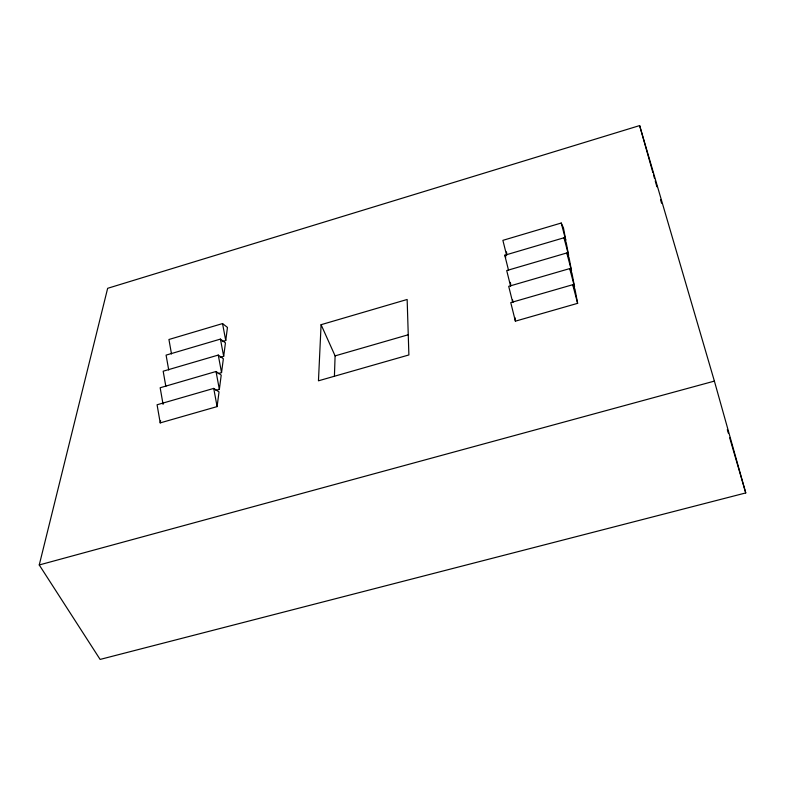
<?xml version="1.0" encoding="UTF-8"?>
<svg xmlns="http://www.w3.org/2000/svg" width="785" height="785" viewBox="0 0 785 785"><rect width="100%" height="100%" fill="white"/><g stroke="black" fill="none" stroke-linecap="round" stroke-linejoin="round"><path stroke-width="1.18" d="M334.41 376.437L335.097 355.87L321.085 324.696L407.15 299.477L408.887 354.948L318.455 380.813L321.085 324.696M217.102 406.601L219.025 391.911L213.726 388.408L157.078 404.775L160.219 422.889L217.102 406.601L213.726 388.408M215.855 390.371L219.358 389.36L221.223 375.102L216.022 371.501L160.169 387.751L163.064 404.363M218.014 373.65L221.547 372.62L223.362 358.765L218.259 355.075L163.172 371.207L165.831 386.367M220.192 357.371L223.676 356.351L225.442 342.868L220.428 339.1L166.086 355.124L168.726 370.02M222.233 341.563L225.746 340.533L227.464 327.423L222.538 323.577L168.932 339.493L171.503 353.966M160.219 422.889L160.621 420.623M39.25 564.964L107.653 288.311L639.638 125.58L714.389 381.108L745.75 492.931L100.117 659.42L39.25 564.964L714.389 381.108M561.226 223.028L565.799 240.367L563.463 227.905L561.226 223.028L502.881 240.347L506.639 255.321M508.582 270.462L504.765 255.233L563.973 237.776L566.22 242.585L568.625 255.41L563.973 237.776M566.809 252.956L571.539 270.913L569.056 257.706L566.809 252.956L506.708 270.56L510.623 286.221M569.724 268.588L574.541 286.878L571.98 273.268L569.724 268.588L508.7 286.339L512.683 302.284M572.726 284.71L510.76 302.608L515.392 321.163L577.632 303.334L574.993 289.312L572.726 284.71L577.632 303.334M335.097 355.87L408.455 334.704M504.765 255.233L505.864 257.087M660.548 199.704L661.569 203.207M727.303 429.63L728.323 433.143M729.687 437.834L745.75 492.931M639.638 125.58L652.904 172.661M653.571 175.016L654.562 178.548M655.23 180.893L656.888 186.781M222.538 323.577L225.746 340.533M220.428 339.1L223.676 356.351M218.259 355.075L221.547 372.62M216.022 371.501L219.358 389.36M506.482 251.907L506.776 254.193M510.407 282.394L510.711 284.818M512.664 299.988L512.958 302.274M514.931 317.631L515.392 321.163"/></g></svg>
